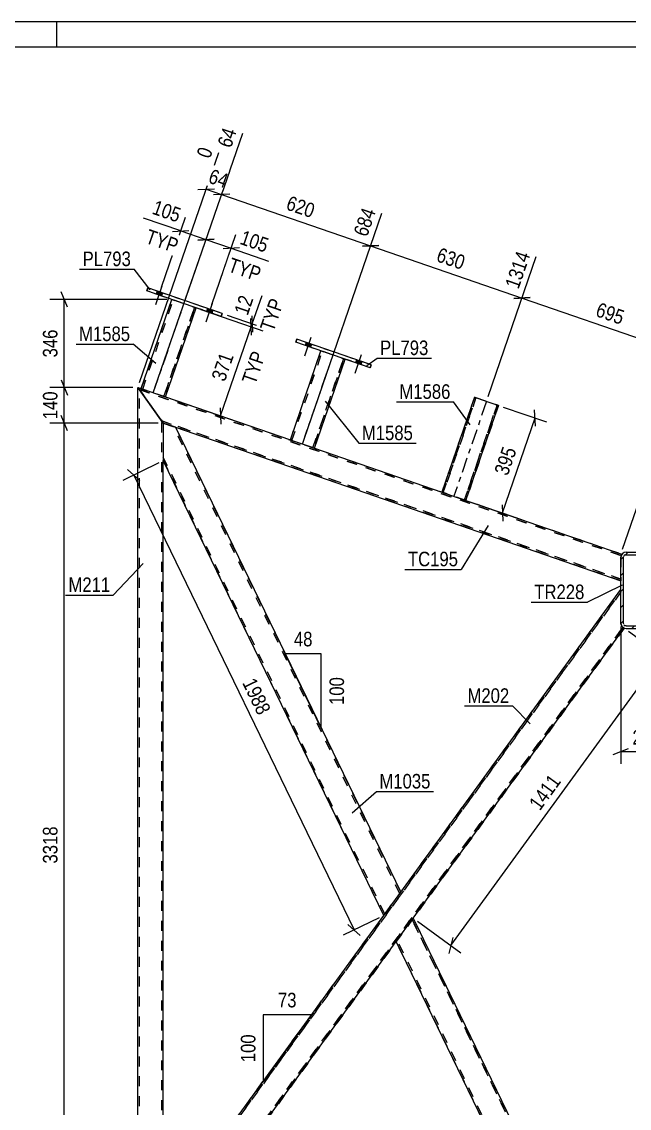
# Model space of a CAD drawing. Header units: millimetres. Extents: x -97 to 744, y -335 to 259.
# Drawn here: x 526.7 to 646.2, y 45.4 to 259.1 of the extents above; entities that cross this region are included whole.
import ezdxf

# ---------------------------------------------------------------- set-up
doc = ezdxf.new("R2010")
doc.units = ezdxf.units.MM
doc.linetypes.add('DXK_LINE_DOT2', pattern=[3.9198, 1.9599, -1.9599])
doc.linetypes.add('DXK_LINE_DOT3', pattern=[5.9187, 2.979, -0.9799, 0.9799, -0.9799])
doc.styles.add('Arial Narrow', font='ARIALN.TTF', dxfattribs={"height": 0.2})

# ---------------------------------------------------------------- blocks, each defined once
blk = doc.blocks.new('Unknown-761646924-1133')
at = {"color": 5, "linetype": 'Continuous'}
for p, q in [((743.61, 259.06), (-97.39, 259.06)), ((533.61, 254.06), (533.61, 259.06)), ((738.61, 254.06), (-92.39, 254.06))]:
    blk.add_line(p, q, dxfattribs=at)
blk = doc.blocks.new('Part-761646924-4896 - 4880')
at = {"color": 2, "linetype": 'Continuous'}
for p, q in [((554.57, 180.14), (554.57, 172.76)), ((554.57, 180.14), (556.95, 179.32)), ((556.95, 179.32), (556.95, 179.32)), ((556.95, 179.32), (601.26, 87.9)), ((597.92, 83.31), (554.57, 172.76)), ((597.92, 83.31), (601.26, 87.9)), ((601.26, 87.9), (601.26, 87.9)), ((597.92, 83.31), (597.92, 83.31))]:
    blk.add_line(p, q, dxfattribs=at)
at = {"color": 7, "linetype": 'DXK_LINE_DOT2'}
for p, q in [((556.95, 179.32), (554.57, 180.14)), ((556.55, 179.46), (556.55, 179.46)), ((601.06, 87.62), (556.55, 179.46)), ((601.06, 87.62), (556.55, 179.46)), ((601.26, 87.9), (556.95, 179.32)), ((598.12, 83.59), (554.57, 173.44)), ((598.12, 83.59), (554.57, 173.44)), ((554.57, 172.76), (597.92, 83.31)), ((597.92, 83.31), (601.26, 87.9)), ((601.06, 87.62), (601.06, 87.62)), ((598.12, 83.59), (598.12, 83.59))]:
    blk.add_line(p, q, dxfattribs=at)
blk = doc.blocks.new('Part-761646924-4925 - 4880')
at = {"color": 7, "linetype": 'DXK_LINE_DOT2'}
for p, q in [((554.57, 23.73), (644.57, 147.45)), ((644.57, 140.77), (644.57, 147.45)), ((644.57, 146.94), (554.57, 23.22)), ((554.57, 23.22), (644.57, 146.94)), ((644.97, 139.99), (555.79, 17.4)), ((555.79, 17.4), (644.97, 139.99)), ((645.22, 139.84), (556.08, 17.3)), ((644.65, 140.38), (644.57, 140.77)), ((644.57, 140.77), (644.65, 140.38)), ((644.65, 140.38), (644.57, 140.77)), ((644.57, 140.77), (644.65, 140.38)), ((644.76, 140.22), (644.65, 140.38)), ((644.65, 140.38), (644.76, 140.22)), ((644.76, 140.22), (644.65, 140.38)), ((644.65, 140.38), (644.76, 140.22)), ((644.76, 140.22), (644.87, 140.06)), ((644.87, 140.06), (644.76, 140.22)), ((644.87, 140.06), (644.89, 140.04)), ((644.87, 140.06), (644.97, 139.99)), ((644.95, 140.01), (644.87, 140.06)), ((644.91, 140.03), (645.19, 139.84)), ((645.18, 139.85), (644.91, 140.03)), ((644.97, 139.99), (644.95, 140.01)), ((644.97, 139.99), (644.97, 139.99)), ((645.19, 139.84), (645.18, 139.85)), ((645.19, 139.84), (645.22, 139.84)), ((645.22, 139.84), (645.19, 139.84)), ((645.22, 139.84), (645.22, 139.84)), ((597.92, 83.31), (601.26, 87.9)), ((600.39, 78.21), (603.73, 82.8)), ((554.57, 23.22), (554.57, 23.22)), ((554.57, 17.82), (554.57, 17.82)), ((554.57, 17.82), (556.08, 17.3)), ((555.7, 17.43), (555.79, 17.4)), ((555.79, 17.4), (555.79, 17.4))]:
    blk.add_line(p, q, dxfattribs=at)
at = {"color": 2, "linetype": 'Continuous'}
for p, q in [((601.26, 87.9), (644.57, 147.45)), ((603.73, 82.8), (645.22, 139.84)), ((554.57, 23.73), (597.92, 83.31)), ((556.08, 17.3), (600.39, 78.21)), ((554.57, 17.82), (554.57, 23.73)), ((554.57, 17.82), (555.72, 17.43)), ((556.04, 17.32), (555.72, 17.43)), ((556.08, 17.3), (556.04, 17.32)), ((556.08, 17.3), (556.08, 17.3))]:
    blk.add_line(p, q, dxfattribs=at)
blk = doc.blocks.new('Bolt-761646924-5093 - 4880')
at = {"linetype": 'Continuous'}
for points in [[(583.7, 195.64), (582.66, 196), (582.46, 195.43), (583.5, 195.07)], [(593.63, 192.22), (592.59, 192.58), (592.39, 192.01), (593.43, 191.66)]]:
    blk.add_hatch(color=1, dxfattribs=at).paths.add_polyline_path(points)
at = {"color": 1, "linetype": 'Continuous'}
for p, q in [((583.58, 197), (582.32, 193.31)), ((582.66, 196), (582.46, 195.43)), ((583.7, 195.64), (583.5, 195.07)), ((593.51, 193.58), (592.24, 189.9)), ((592.59, 192.58), (592.39, 192.01)), ((593.63, 192.22), (593.43, 191.66))]:
    blk.add_line(p, q, dxfattribs=at)
blk = doc.blocks.new('Part-761646924-4905 - 4880')
at = {"color": 2, "linetype": 'Continuous'}
for p, q in [((549.57, 187.15), (550.24, 186.92)), ((549.57, 187.15), (549.57, 187.15)), ((553.97, 180.98), (549.57, 187.15)), ((554.97, 185.29), (579.55, 176.83)), ((553.97, 180.98), (554.57, 180.14)), ((556.95, 179.32), (644.57, 149.15)), ((584.28, 175.2), (609.35, 166.57)), ((614.07, 164.94), (644.57, 154.44)), ((644.57, 154.44), (644.57, 154.44)), ((644.57, 154.44), (644.57, 154.39)), ((644.57, 154.39), (644.57, 153.8)), ((644.57, 153.8), (644.57, 153.77))]:
    blk.add_line(p, q, dxfattribs=at)
at = {"color": 7, "linetype": 'DXK_LINE_DOT2'}
for p, q in [((554.57, 180.14), (549.57, 187.15)), ((549.57, 187.15), (644.57, 154.44)), ((549.87, 186.73), (644.57, 154.12)), ((644.57, 154.12), (549.87, 186.73)), ((549.87, 186.73), (549.87, 186.73)), ((549.87, 186.73), (549.9, 186.7)), ((549.9, 186.7), (549.94, 186.63)), ((550.06, 186.47), (550.17, 186.31)), ((550.24, 186.92), (554.97, 185.29)), ((554.27, 180.56), (644.57, 149.46)), ((644.57, 149.46), (554.27, 180.56)), ((554.27, 180.56), (554.27, 180.56)), ((554.57, 180.14), (556.95, 179.32)), ((644.57, 149.15), (554.57, 180.14)), ((554.57, 180.14), (554.57, 180.14)), ((579.55, 176.83), (584.28, 175.2)), ((609.35, 166.57), (614.07, 164.94)), ((644.57, 154.44), (644.57, 154.25)), ((644.57, 154.12), (644.57, 154.12)), ((644.57, 153.8), (644.57, 149.15)), ((644.57, 149.46), (644.57, 149.46)), ((644.57, 149.15), (644.57, 149.15))]:
    blk.add_line(p, q, dxfattribs=at)
blk = doc.blocks.new('Bolt-761646924-5097 - 4880')
at = {"linetype": 'Continuous'}
for points in [[(554.39, 205.73), (553.35, 206.09), (553.15, 205.52), (554.19, 205.16)], [(564.31, 202.31), (563.27, 202.67), (563.08, 202.1), (564.12, 201.74)]]:
    blk.add_hatch(color=1, dxfattribs=at).paths.add_polyline_path(points)
at = {"color": 1, "linetype": 'Continuous'}
for p, q in [((554.27, 207.09), (553, 203.4)), ((553.35, 206.09), (553.15, 205.52)), ((554.39, 205.73), (554.19, 205.16)), ((564.2, 203.67), (562.93, 199.98)), ((563.27, 202.67), (563.08, 202.1)), ((564.31, 202.31), (564.12, 201.74))]:
    blk.add_line(p, q, dxfattribs=at)
blk = doc.blocks.new('Part-761646924-5038 - 4880')
at = {"color": 2, "linetype": 'Continuous'}
for p, q in [((579.55, 176.83), (585.58, 194.36)), ((584.28, 175.2), (590.31, 192.73)), ((584.11, 175.26), (579.55, 176.82)), ((584.24, 175.21), (584.11, 175.26)), ((584.28, 175.2), (584.24, 175.21)), ((584.28, 175.2), (584.28, 175.2))]:
    blk.add_line(p, q, dxfattribs=at)
at = {"color": 7, "linetype": 'DXK_LINE_DOT2'}
for p, q in [((579.55, 176.82), (585.58, 194.36)), ((579.84, 176.73), (585.87, 194.26)), ((579.84, 176.73), (585.87, 194.26)), ((590.03, 192.83), (584, 175.3)), ((584, 175.3), (590.03, 192.83)), ((584.28, 175.2), (590.31, 192.73)), ((585.58, 194.36), (585.58, 194.36)), ((585.58, 194.36), (586.15, 194.16)), ((585.58, 194.36), (585.63, 194.34)), ((585.63, 194.34), (586.15, 194.16)), ((585.87, 194.26), (590.31, 192.73)), ((585.87, 194.26), (590.03, 192.83)), ((585.87, 194.26), (585.87, 194.26)), ((590.27, 192.74), (589.74, 192.92)), ((590.03, 192.83), (590.03, 192.83)), ((590.31, 192.73), (590.27, 192.74)), ((590.31, 192.73), (590.31, 192.73)), ((579.55, 176.82), (579.55, 176.83)), ((579.55, 176.82), (579.55, 176.82)), ((579.55, 176.82), (579.55, 176.82)), ((579.55, 176.82), (579.59, 176.81)), ((579.59, 176.81), (580.12, 176.63)), ((584.28, 175.2), (579.84, 176.73)), ((579.84, 176.73), (579.84, 176.73)), ((579.84, 176.73), (579.86, 176.72)), ((579.86, 176.72), (580.01, 176.67)), ((580.01, 176.67), (580.12, 176.63)), ((583.91, 175.32), (583.93, 175.32)), ((583.93, 175.32), (583.97, 175.3)), ((583.97, 175.3), (584, 175.3)), ((584, 175.3), (584, 175.3))]:
    blk.add_line(p, q, dxfattribs=at)
at = {"color": 7, "linetype": 'DXK_LINE_DOT3'}
blk.add_line((581.92, 176.01), (587.95, 193.54), dxfattribs=at)
blk = doc.blocks.new('Part-761646924-4910 - 4880')
at = {"color": 2, "linetype": 'Continuous'}
for p, q in [((549.57, 14.26), (549.57, 187.15)), ((549.57, 187.15), (554.57, 180.14)), ((554.57, 23.73), (554.57, 172.76)), ((549.57, 14.26), (554.57, 17.82)), ((549.57, 14.26), (549.57, 14.26))]:
    blk.add_line(p, q, dxfattribs=at)
at = {"color": 7, "linetype": 'DXK_LINE_DOT2'}
for p, q in [((549.57, 187.15), (554.57, 180.14)), ((549.87, 186.73), (549.94, 186.63)), ((549.87, 14.47), (549.87, 186.73)), ((554.27, 180.56), (554.25, 180.59)), ((554.27, 17.61), (554.27, 180.56)), ((554.57, 180.14), (554.57, 172.76)), ((554.57, 17.82), (554.57, 23.73)), ((549.87, 14.47), (554.57, 17.82)), ((554.27, 17.61), (554.27, 17.61)), ((554.57, 17.82), (554.57, 17.82)), ((549.57, 14.26), (549.62, 14.29)), ((549.57, 14.26), (549.57, 14.26)), ((549.62, 14.29), (550.17, 14.68)), ((549.87, 14.47), (549.87, 14.47))]:
    blk.add_line(p, q, dxfattribs=at)
blk = doc.blocks.new('Part-761646924-5059 - 4880')
at = {"color": 2, "linetype": 'Continuous'}
for p, q in [((615.77, 185.24), (609.35, 166.57)), ((615.77, 185.24), (615.77, 185.24)), ((615.77, 185.24), (615.81, 185.23)), ((615.81, 185.23), (615.94, 185.19)), ((615.94, 185.19), (620.5, 183.62)), ((614.07, 164.94), (620.5, 183.62)), ((620.5, 183.62), (620.5, 183.62)), ((609.35, 166.57), (609.35, 166.57)), ((609.35, 166.57), (614.07, 164.94)), ((614.07, 164.94), (614.07, 164.94))]:
    blk.add_line(p, q, dxfattribs=at)
at = {"color": 7, "linetype": 'DXK_LINE_DOT2'}
for p, q in [((615.77, 185.24), (609.35, 166.57)), ((609.63, 166.47), (616.06, 185.15)), ((616.06, 185.15), (609.63, 166.47)), ((615.77, 185.24), (616.34, 185.05)), ((616.06, 185.15), (620.22, 183.72)), ((616.06, 185.15), (616.06, 185.15)), ((616.08, 185.14), (616.06, 185.15)), ((616.12, 185.12), (616.08, 185.14)), ((616.12, 185.12), (616.34, 185.05)), ((620.19, 183.72), (619.93, 183.81)), ((620.46, 183.63), (619.93, 183.81)), ((613.79, 165.04), (620.22, 183.72)), ((620.22, 183.72), (613.79, 165.04)), ((620.5, 183.62), (614.07, 164.94)), ((620.22, 183.72), (620.19, 183.72)), ((620.22, 183.72), (620.22, 183.72)), ((620.5, 183.62), (620.46, 183.63)), ((609.35, 166.57), (609.39, 166.55)), ((609.39, 166.55), (609.91, 166.37)), ((614.07, 164.94), (609.63, 166.47)), ((609.63, 166.47), (609.63, 166.47)), ((609.63, 166.47), (609.65, 166.46)), ((609.65, 166.46), (609.7, 166.45)), ((609.7, 166.45), (609.71, 166.44)), ((609.71, 166.44), (609.8, 166.41)), ((609.8, 166.41), (609.91, 166.37)), ((613.79, 165.04), (613.79, 165.04))]:
    blk.add_line(p, q, dxfattribs=at)
at = {"color": 7, "linetype": 'DXK_LINE_DOT3'}
blk.add_line((618.14, 184.43), (611.71, 165.75), dxfattribs=at)
blk = doc.blocks.new('Part-761646924-5066 - 4880')
at = {"color": 2, "linetype": 'Continuous'}
for p, q in [((550.24, 186.92), (556.27, 204.44)), ((554.97, 185.29), (561, 202.82)), ((554.8, 185.34), (550.25, 186.91)), ((554.92, 185.3), (554.8, 185.34)), ((554.92, 185.3), (554.96, 185.29))]:
    blk.add_line(p, q, dxfattribs=at)
at = {"color": 7, "linetype": 'DXK_LINE_DOT2'}
for p, q in [((550.24, 186.91), (556.27, 204.44)), ((550.52, 186.82), (556.55, 204.35)), ((550.52, 186.82), (556.55, 204.35)), ((556.27, 204.44), (556.27, 204.44)), ((556.27, 204.44), (556.84, 204.25)), ((556.27, 204.44), (556.31, 204.43)), ((556.31, 204.43), (556.84, 204.25)), ((556.55, 204.35), (561, 202.82)), ((556.55, 204.35), (560.72, 202.92)), ((556.55, 204.35), (556.55, 204.35)), ((560.96, 202.83), (560.43, 203.01)), ((560.72, 202.92), (554.68, 185.38)), ((554.68, 185.38), (560.72, 202.92)), ((554.97, 185.29), (561, 202.82)), ((560.72, 202.92), (560.72, 202.92)), ((561, 202.82), (560.96, 202.83)), ((561, 202.82), (561, 202.82)), ((550.24, 186.91), (550.24, 186.92)), ((550.24, 186.91), (550.24, 186.91)), ((550.24, 186.91), (550.25, 186.91)), ((550.24, 186.91), (550.28, 186.9)), ((550.28, 186.9), (550.81, 186.72)), ((554.97, 185.29), (550.52, 186.82)), ((550.52, 186.82), (550.52, 186.82)), ((550.52, 186.82), (550.54, 186.81)), ((550.54, 186.81), (550.7, 186.76)), ((550.7, 186.76), (550.81, 186.72)), ((554.6, 185.41), (554.68, 185.38)), ((554.68, 185.38), (554.68, 185.38)), ((554.96, 185.29), (554.97, 185.29)), ((554.97, 185.29), (554.97, 185.29)), ((554.97, 185.29), (554.97, 185.29))]:
    blk.add_line(p, q, dxfattribs=at)
at = {"color": 7, "linetype": 'DXK_LINE_DOT3'}
blk.add_line((552.6, 186.1), (558.63, 203.63), dxfattribs=at)
blk = doc.blocks.new('Part-761646924-4981 - 4880')
at = {"linetype": 'Continuous'}
h = blk.add_hatch(dxfattribs=at)
h.set_pattern_fill('', scale=0.7, style=0, pattern_type=0)
h.set_pattern_definition([(45, (644.5744, 140.7675), (-1.57154, 1.57154), [])])
h.paths.add_polyline_path([(644.57, 153.77), (644.57, 140.77), (644.65, 140.38), (644.87, 140.06), (645.19, 139.84), (645.57, 139.77), (653.57, 139.77), (653.96, 139.84), (654.28, 140.06), (654.5, 140.38), (654.57, 140.77), (654.57, 153.77), (654.5, 154.15), (654.28, 154.47), (653.96, 154.69), (653.57, 154.77), (645.57, 154.77), (645.19, 154.69), (644.87, 154.47), (644.65, 154.15)])
h.paths.add_polyline_path([(645.22, 154.12), (645.38, 154.23), (645.57, 154.27), (653.57, 154.27), (653.77, 154.23), (653.93, 154.12), (654.04, 153.96), (654.07, 153.77), (654.07, 140.77), (654.04, 140.58), (653.93, 140.41), (653.77, 140.31), (653.57, 140.27), (645.57, 140.27), (645.38, 140.31), (645.22, 140.41), (645.11, 140.58), (645.07, 140.77), (645.07, 153.77), (645.11, 153.96)])
blk.add_hatch(color=30, dxfattribs=at).paths.add_polyline_path([(649.57, 147.17, -1), (649.57, 147.37, -1)])
at = {"color": 2, "linetype": 'Continuous'}
for p, q in [((644.65, 154.15), (644.57, 153.77)), ((645.07, 153.77), (645.11, 153.96)), ((645.57, 154.77), (645.19, 154.69)), ((645.38, 154.23), (645.57, 154.27)), ((645.57, 154.77), (653.57, 154.77)), ((645.57, 154.27), (653.57, 154.27)), ((653.96, 154.69), (653.57, 154.77)), ((653.57, 154.27), (653.77, 154.23)), ((654.04, 153.96), (654.07, 153.77)), ((654.57, 153.77), (654.5, 154.15)), ((644.57, 140.77), (644.57, 153.77)), ((645.07, 140.77), (645.07, 153.77)), ((654.07, 140.77), (654.07, 153.77)), ((654.57, 140.77), (654.57, 153.77)), ((644.57, 140.77), (644.65, 140.38)), ((645.11, 140.58), (645.07, 140.77)), ((645.19, 139.84), (645.57, 139.77)), ((645.57, 140.27), (645.38, 140.31)), ((645.57, 140.27), (653.57, 140.27)), ((645.57, 139.77), (653.57, 139.77)), ((653.77, 140.31), (653.57, 140.27)), ((653.57, 139.77), (653.96, 139.84)), ((654.07, 140.77), (654.04, 140.58)), ((654.5, 140.38), (654.57, 140.77))]:
    blk.add_line(p, q, dxfattribs=at)
at = {"color": 7, "linetype": 'DXK_LINE_DOT2'}
for p, q in [((645.57, 154.77), (645.57, 154.77)), ((645.57, 154.27), (645.57, 154.27)), ((653.57, 154.77), (653.57, 154.77)), ((653.57, 154.27), (653.57, 154.27)), ((644.57, 153.77), (644.57, 153.77)), ((645.07, 153.77), (645.07, 153.77)), ((654.07, 153.77), (654.07, 153.77)), ((654.57, 153.77), (654.57, 153.77)), ((644.57, 140.77), (644.57, 140.77)), ((645.07, 140.77), (645.07, 140.77)), ((645.57, 140.27), (645.57, 140.27)), ((645.57, 139.77), (645.57, 139.77)), ((653.57, 140.27), (653.57, 140.27)), ((653.57, 139.77), (653.57, 139.77)), ((654.07, 140.77), (654.07, 140.77)), ((654.57, 140.77), (654.57, 140.77))]:
    blk.add_line(p, q, dxfattribs=at)
at = {"color": 7, "linetype": 'DXK_LINE_DOT3'}
blk.add_line((649.57, 147.27), (649.57, 147.27), dxfattribs=at)
blk.add_line((649.57, 147.27), (649.57, 147.27), dxfattribs=at)
at = {"color": 30, "linetype": 'DXK_LINE_DOT3'}
blk.add_line((649.57, 147.27), (649.57, 147.27), dxfattribs=at)
at = {"color": 30, "linetype": 'Continuous'}
blk.add_circle((649.57, 147.27), 0.1, dxfattribs=at)
at = {"color": 2, "linetype": 'Continuous'}
for centre, radius, start, end in [((645.57, 153.77), 1, 112.5, 157.5), ((645.57, 153.77), 0.5, 112.5, 157.5), ((653.57, 153.77), 0.5, 22.5, 67.5), ((653.57, 153.77), 1, 22.5, 67.5), ((645.57, 140.77), 1, 202.5, 247.5), ((645.57, 140.77), 0.5, 202.5, 247.5), ((653.57, 140.77), 0.5, 292.5, 337.5), ((653.57, 140.77), 1, 292.5, 337.5)]:
    blk.add_arc(centre, radius, start, end, dxfattribs=at)
blk = doc.blocks.new('Part-761646924-5043 - 4880')
at = {"color": 2, "linetype": 'Continuous'}
for p, q in [((580.62, 196.06), (580.81, 196.63)), ((595.47, 191.59), (580.81, 196.63)), ((580.81, 196.63), (580.81, 196.63)), ((595.28, 191.02), (580.62, 196.06)), ((580.62, 196.06), (580.62, 196.06)), ((595.47, 191.59), (595.28, 191.02)), ((595.28, 191.02), (595.28, 191.02)), ((595.47, 191.59), (595.47, 191.59))]:
    blk.add_line(p, q, dxfattribs=at)
at = {"color": 7, "linetype": 'DXK_LINE_DOT2'}
for p, q in [((580.81, 196.63), (580.62, 196.06)), ((595.47, 191.59), (580.81, 196.63)), ((595.28, 191.02), (580.62, 196.06)), ((595.28, 191.02), (595.47, 191.59))]:
    blk.add_line(p, q, dxfattribs=at)
blk = doc.blocks.new('Part-761646924-5071 - 4880')
at = {"color": 2, "linetype": 'Continuous'}
for p, q in [((551.31, 206.15), (551.5, 206.72)), ((565.96, 201.11), (551.31, 206.15)), ((551.31, 206.15), (551.31, 206.15)), ((566.16, 201.68), (551.5, 206.72)), ((551.5, 206.72), (551.5, 206.72)), ((566.16, 201.68), (565.96, 201.11)), ((565.96, 201.11), (565.96, 201.11)), ((566.16, 201.68), (566.16, 201.68))]:
    blk.add_line(p, q, dxfattribs=at)
at = {"color": 7, "linetype": 'DXK_LINE_DOT2'}
for p, q in [((551.5, 206.72), (551.31, 206.15)), ((565.96, 201.11), (551.31, 206.15)), ((566.16, 201.68), (551.5, 206.72)), ((565.96, 201.11), (566.16, 201.68))]:
    blk.add_line(p, q, dxfattribs=at)
blk = doc.blocks.new('Bolt-761646924-5092 - 4880')
at = {"linetype": 'Continuous'}
for points in [[(583.7, 195.64), (582.66, 196), (582.46, 195.43), (583.5, 195.07)], [(593.63, 192.22), (592.59, 192.58), (592.39, 192.01), (593.43, 191.66)]]:
    blk.add_hatch(color=1, dxfattribs=at).paths.add_polyline_path(points)
at = {"color": 1, "linetype": 'Continuous'}
for p, q in [((583.58, 197), (582.32, 193.31)), ((582.66, 196), (582.46, 195.43)), ((583.7, 195.64), (583.5, 195.07)), ((593.51, 193.58), (592.24, 189.9)), ((592.59, 192.58), (592.39, 192.01)), ((593.63, 192.22), (593.43, 191.66))]:
    blk.add_line(p, q, dxfattribs=at)
blk = doc.blocks.new('Bolt-761646924-5096 - 4880')
at = {"linetype": 'Continuous'}
for points in [[(554.39, 205.73), (553.35, 206.09), (553.15, 205.52), (554.19, 205.16)], [(564.31, 202.31), (563.27, 202.67), (563.08, 202.1), (564.12, 201.74)]]:
    blk.add_hatch(color=1, dxfattribs=at).paths.add_polyline_path(points)
at = {"color": 1, "linetype": 'Continuous'}
for p, q in [((554.27, 207.09), (553, 203.4)), ((553.35, 206.09), (553.15, 205.52)), ((554.39, 205.73), (554.19, 205.16)), ((564.2, 203.67), (562.93, 199.98)), ((563.27, 202.67), (563.08, 202.1)), ((564.31, 202.31), (564.12, 201.74))]:
    blk.add_line(p, q, dxfattribs=at)
blk = doc.blocks.new('Part-761646924-5106 - 4880')
at = {"color": 2, "linetype": 'Continuous'}
for p, q in [((600.39, 78.21), (603.73, 82.8)), ((603.73, 82.8), (603.73, 82.8)), ((603.73, 82.8), (646.15, -4.73)), ((600.39, 78.21), (600.39, 78.21)), ((644.57, -12.95), (600.39, 78.21))]:
    blk.add_line(p, q, dxfattribs=at)
at = {"color": 7, "linetype": 'DXK_LINE_DOT2'}
for p, q in [((603.73, 82.8), (600.39, 78.21)), ((645.81, -4.73), (603.53, 82.52)), ((603.53, 82.52), (645.81, -4.73)), ((603.53, 82.52), (603.53, 82.52)), ((646.15, -4.73), (603.73, 82.8)), ((644.57, -12.95), (600.39, 78.21)), ((600.59, 78.49), (600.64, 78.55)), ((600.59, 78.49), (600.61, 78.51)), ((644.57, -12.27), (600.59, 78.49)), ((644.57, -12.27), (600.59, 78.49)), ((600.59, 78.49), (600.59, 78.49)), ((644.57, -5.73), (644.65, -5.35)), ((644.65, -5.35), (644.57, -5.73)), ((644.65, -5.35), (644.57, -5.73)), ((644.57, -5.73), (644.65, -5.35)), ((644.57, -12.95), (644.57, -5.73)), ((645.19, -4.81), (645.49, -4.75)), ((645.49, -4.75), (645.19, -4.81)), ((645.49, -4.75), (645.19, -4.81)), ((645.19, -4.81), (645.49, -4.75)), ((645.49, -4.75), (645.57, -4.73)), ((645.49, -4.75), (645.57, -4.73)), ((645.57, -4.73), (646.15, -4.73)), ((646.1, -4.73), (645.57, -4.73)), ((645.81, -4.73), (645.79, -4.73)), ((645.81, -4.73), (645.81, -4.73)), ((646.15, -4.73), (646.1, -4.73)), ((646.15, -4.73), (646.15, -4.73))]:
    blk.add_line(p, q, dxfattribs=at)
blk.add_arc((645.57, -5.73), 1, 112.5, 157.5, dxfattribs=at)
blk.add_arc((645.57, -5.73), 1, 112.5, 157.5, dxfattribs=at)
blk.add_arc((645.57, -5.73), 1, 112.5, 157.5, dxfattribs=at)
blk.add_arc((645.57, -5.73), 1, 112.5, 157.5, dxfattribs=at)
blk = doc.blocks.new('AngleDimension-761646924-5234 - 4880')
at = {"color": 7, "linetype": 'Continuous'}
for p, q in [((584.16, 123.16), (578.55, 134.75)), ((585.61, 134.75), (578.55, 134.75)), ((585.61, 120.17), (578.55, 134.75)), ((585.61, 120.17), (585.61, 134.75))]:
    blk.add_line(p, q, dxfattribs=at)
at = {"color": 0}
for points in [[(584.51, 135.65), (584.51, 139.85), (579.65, 139.85), (579.65, 135.65)], [(590.71, 130.8), (586.51, 130.8), (586.51, 124.12), (590.71, 124.12)]]:
    blk.add_wipeout(points, dxfattribs=at)
at = {"color": 3, "style": 'Arial Narrow'}
blk.add_text('48', height=2.863, dxfattribs=at).set_placement((580.25, 136.25))
blk.add_text('100', height=2.863, rotation=90.0002, dxfattribs=at).set_placement((590.11, 124.72))
blk = doc.blocks.new('StraightDimension-761646924-5199 - 4880')
at = {"color": 7, "linetype": 'Continuous'}
for p, q in [((554.19, 206.85), (558.93, 220.62)), ((556.39, 217.84), (559.61, 218)), ((558, 217.92), (562.96, 216.22)), ((558.96, 204.58), (563.89, 218.91)), ((564.58, 216.29), (561.35, 216.14))]:
    blk.add_line(p, q, dxfattribs=at)
at = {"color": 0}
blk.add_wipeout([(557.75, 218.8), (559.11, 222.77), (552.79, 224.95), (551.43, 220.98)], dxfattribs=at)
at = {"color": 7, "linetype": 'Continuous'}
blk.add_line((558, 217.92), (550.69, 220.44), dxfattribs=at)
at = {"color": 0, "linetype": 'Continuous'}
blk.add_wipeout([(557.27, 212.78), (558.63, 216.75), (551.46, 219.22), (550.09, 215.25)], dxfattribs=at)
at = {"color": 7, "linetype": 'Continuous'}
blk.add_line((558, 217.92), (550.69, 220.44), dxfattribs=at)
at = {"color": 3, "style": 'Arial Narrow'}
blk.add_text('105', height=2.863, rotation=-18.9878, dxfattribs=at).set_placement((552.19, 221.35))
at = {"color": 3, "linetype": 'Continuous', "style": 'Arial Narrow'}
blk.add_text('TYP', height=2.863, rotation=-18.9878, dxfattribs=at).set_placement((550.85, 215.62))
blk = doc.blocks.new('StraightDimension-761646924-5162 - 4880')
at = {"color": 7, "linetype": 'Continuous'}
for p, q in [((553.67, 172.32), (546.58, 168.88)), ((549.94, 168.84), (547.55, 171.02)), ((548.74, 169.93), (592.09, 80.49)), ((597.02, 82.88), (589.93, 79.44)), ((590.89, 81.57), (593.28, 79.4))]:
    blk.add_line(p, q, dxfattribs=at)
at = {"color": 0}
blk.add_wipeout([(572.95, 121.7), (576.73, 123.54), (573.01, 131.2), (569.23, 129.36)], dxfattribs=at)
at = {"color": 3, "style": 'Arial Narrow'}
blk.add_text('1988', height=2.863, rotation=-64.1426, dxfattribs=at).set_placement((570.04, 129.09))
blk = doc.blocks.new('StraightDimension-761646924-5185 - 4880')
at = {"color": 7, "linetype": 'Continuous'}
for p, q in [((558.96, 204.58), (563.89, 218.91)), ((561.35, 216.14), (564.58, 216.29)), ((562.96, 216.22), (567.93, 214.51)), ((564.12, 203.44), (568.86, 217.2)), ((569.54, 214.59), (566.32, 214.43))]:
    blk.add_line(p, q, dxfattribs=at)
at = {"color": 0}
blk.add_wipeout([(574.99, 212.87), (576.36, 216.84), (570.04, 219.02), (568.67, 215.05)], dxfattribs=at)
at = {"color": 7, "linetype": 'Continuous'}
blk.add_line((567.93, 214.51), (575.24, 211.99), dxfattribs=at)
at = {"color": 0, "linetype": 'Continuous'}
blk.add_wipeout([(573.51, 207.19), (574.88, 211.16), (567.7, 213.63), (566.34, 209.66)], dxfattribs=at)
at = {"color": 7, "linetype": 'Continuous'}
blk.add_line((567.93, 214.51), (575.24, 211.99), dxfattribs=at)
at = {"color": 3, "style": 'Arial Narrow'}
blk.add_text('105', height=2.863, rotation=-18.9878, dxfattribs=at).set_placement((569.43, 215.42))
at = {"color": 3, "linetype": 'Continuous', "style": 'Arial Narrow'}
blk.add_text('TYP', height=2.863, rotation=-18.9878, dxfattribs=at).set_placement((567.1, 210.03))
blk = doc.blocks.new('StraightDimension-761646924-5323 - 4880')
at = {"color": 7, "linetype": 'Continuous'}
for p, q in [((644.57, 140.13), (644.57, 113.17)), ((654.57, 140.23), (654.57, 113.17)), ((643.07, 114.97), (646.07, 116.17)), ((644.57, 115.57), (654.57, 115.57)), ((656.07, 116.17), (653.07, 114.97))]:
    blk.add_line(p, q, dxfattribs=at)
at = {"color": 0}
blk.add_wipeout([(652.92, 116.32), (652.92, 120.52), (646.23, 120.52), (646.23, 116.32)], dxfattribs=at)
at = {"color": 3, "style": 'Arial Narrow'}
blk.add_text('200', height=2.863, dxfattribs=at).set_placement((646.83, 116.92))
blk = doc.blocks.new('StraightDimension-761646924-5352 - 4880')
at = {"color": 7, "linetype": 'Continuous'}
for p, q in [((534.5, 188.65), (535.7, 185.65)), ((548.57, 187.15), (532.25, 187.15)), ((535.1, 180.14), (535.1, 187.15)), ((535.7, 178.64), (534.5, 181.64)), ((553.57, 180.14), (532.25, 180.14))]:
    blk.add_line(p, q, dxfattribs=at)
at = {"color": 0}
blk.add_wipeout([(534.35, 186.99), (530.15, 186.99), (530.15, 180.3), (534.35, 180.3)], dxfattribs=at)
at = {"color": 3, "style": 'Arial Narrow'}
blk.add_text('140', height=2.863, rotation=90.0002, dxfattribs=at).set_placement((533.75, 180.9))
blk = doc.blocks.new('StraightDimension-761646924-5370 - 4880')
at = {"color": 7, "linetype": 'Continuous'}
for p, q in [((535.7, 178.64), (534.5, 181.64)), ((553.57, 180.14), (532.25, 180.14)), ((535.1, 14.26), (535.1, 180.14)), ((534.5, 15.76), (535.7, 12.76)), ((548.57, 14.26), (532.25, 14.26))]:
    blk.add_line(p, q, dxfattribs=at)
at = {"color": 0}
blk.add_wipeout([(534.35, 101.45), (530.15, 101.45), (530.15, 92.94), (534.35, 92.94)], dxfattribs=at)
at = {"color": 3, "style": 'Arial Narrow'}
blk.add_text('3318', height=2.863, rotation=90.0002, dxfattribs=at).set_placement((533.75, 93.54))
blk = doc.blocks.new('StraightDimension-761646924-5388 - 4880')
at = {"color": 7, "linetype": 'Continuous'}
for p, q in [((535.7, 202.94), (534.5, 205.94)), ((555.27, 204.44), (532.25, 204.44)), ((535.1, 187.15), (535.1, 204.44)), ((534.5, 188.65), (535.7, 185.65)), ((548.57, 187.15), (532.25, 187.15))]:
    blk.add_line(p, q, dxfattribs=at)
at = {"color": 0}
blk.add_wipeout([(534.35, 199.14), (530.15, 199.14), (530.15, 192.46), (534.35, 192.46)], dxfattribs=at)
at = {"color": 3, "style": 'Arial Narrow'}
blk.add_text('346', height=2.863, rotation=90.0002, dxfattribs=at).set_placement((533.75, 193.06))
blk = doc.blocks.new('StraightDimension-761646924-11501 - 4880')
at = {"color": 7, "linetype": 'Continuous'}
for p, q in [((552.93, 187.05), (570.18, 237.15)), ((549.9, 188.1), (565.48, 233.34)), ((561.38, 226.05), (564.61, 226.21)), ((563, 226.13), (566.03, 225.09)), ((567.64, 225.17), (564.42, 225.01))]:
    blk.add_line(p, q, dxfattribs=at)
at = {"color": 0, "linetype": 'Continuous'}
blk.add_wipeout([(569.81, 237.91), (565.84, 239.28), (564.26, 234.69), (568.23, 233.32)], dxfattribs=at)
at = {"color": 0}
blk.add_wipeout([(567.05, 225.53), (568.42, 229.5), (563.83, 231.08), (562.46, 227.11)], dxfattribs=at)
at = {"color": 3, "style": 'Arial Narrow'}
blk.add_text('64', height=2.863, rotation=-19.005, dxfattribs=at).set_placement((563.23, 227.48))
at = {"color": 0, "linetype": 'Continuous'}
blk.add_wipeout([(565.11, 234.11), (561.14, 235.47), (560.15, 232.61), (564.12, 231.24)], dxfattribs=at)
at = {"color": 3, "linetype": 'Continuous', "style": 'Arial Narrow'}
for s, height, p in [('64', 2.863, (567.86, 234.08)), ('0', 2.86, (563.75, 232.01))]:
    blk.add_text(s, height=height, rotation=70.9952, dxfattribs=at).set_placement(p)
blk = doc.blocks.new('AngleDimension-761646924-5574 - 4880')
at = {"color": 7, "linetype": 'Continuous'}
for p, q in [((584.02, 64.2), (583.71, 63.77)), ((574.18, 63.77), (574.18, 50.67)), ((583.71, 63.77), (574.18, 50.67)), ((583.71, 63.77), (574.18, 63.77))]:
    blk.add_line(p, q, dxfattribs=at)
at = {"color": 0}
for points in [[(581.37, 64.67), (581.37, 68.87), (576.51, 68.87), (576.51, 64.67)], [(573.28, 60.56), (569.08, 60.56), (569.08, 53.88), (573.28, 53.88)]]:
    blk.add_wipeout(points, dxfattribs=at)
at = {"color": 3, "style": 'Arial Narrow'}
blk.add_text('73', height=2.863, dxfattribs=at).set_placement((577.11, 65.27))
blk.add_text('100', height=2.863, rotation=90.0002, dxfattribs=at).set_placement((572.68, 54.48))
blk = doc.blocks.new('StraightDimension-761646924-5586 - 4880')
at = {"color": 7, "linetype": 'Continuous'}
for p, q in [((646.03, 139.25), (654.55, 133.05)), ((652.22, 132.89), (653.01, 136.03)), ((611.12, 77.42), (652.61, 134.46)), ((604.54, 82.21), (613.06, 76.01)), ((611.52, 78.98), (610.72, 75.85))]:
    blk.add_line(p, q, dxfattribs=at)
at = {"color": 0}
blk.add_wipeout([(633.76, 109.82), (630.37, 112.29), (625.36, 105.41), (628.76, 102.94)], dxfattribs=at)
at = {"color": 3, "style": 'Arial Narrow'}
blk.add_text('1411', height=2.863, rotation=53.9669, dxfattribs=at).set_placement((628.62, 103.78))
blk = doc.blocks.new('StraightDimension-761646924-11371 - 4880')
at = {"color": 7, "linetype": 'Continuous'}
for p, q in [((561.94, 202.49), (574.13, 198.3)), ((567.1, 201.35), (574.32, 198.87)), ((571.97, 201.26), (572.13, 198.03)), ((571.94, 197.46), (571.78, 200.69)), ((571.86, 199.08), (572.05, 199.65))]:
    blk.add_line(p, q, dxfattribs=at)
at = {"color": 0}
blk.add_wipeout([(573.1, 204.98), (569.12, 206.35), (567.54, 201.76), (571.51, 200.39)], dxfattribs=at)
at = {"color": 7, "linetype": 'Continuous'}
blk.add_line((572.05, 199.65), (573.98, 205.23), dxfattribs=at)
at = {"color": 0, "linetype": 'Continuous'}
blk.add_wipeout([(579.07, 204.37), (575.1, 205.73), (572.63, 198.56), (576.6, 197.19)], dxfattribs=at)
at = {"color": 7, "linetype": 'Continuous'}
blk.add_line((572.05, 199.65), (573.98, 205.23), dxfattribs=at)
at = {"color": 3, "style": 'Arial Narrow'}
blk.add_text('12', height=2.863, rotation=70.9952, dxfattribs=at).set_placement((571.14, 201.15))
at = {"color": 3, "linetype": 'Continuous', "style": 'Arial Narrow'}
blk.add_text('TYP', height=2.863, rotation=70.9952, dxfattribs=at).set_placement((576.23, 197.95))
blk = doc.blocks.new('StraightDimension-761646924-11372 - 4880')
at = {"color": 7, "linetype": 'Continuous'}
for p, q in [((561.94, 202.49), (574.13, 198.3)), ((565.82, 181.56), (571.86, 199.08)), ((571.94, 197.46), (571.78, 200.69)), ((555.92, 184.97), (568.09, 180.77)), ((565.74, 183.17), (565.9, 179.94))]:
    blk.add_line(p, q, dxfattribs=at)
at = {"color": 0}
blk.add_wipeout([(569.22, 193.72), (565.25, 195.09), (563.07, 188.77), (567.04, 187.4)], dxfattribs=at)
at = {"color": 0, "linetype": 'Continuous'}
blk.add_wipeout([(575.5, 194), (571.53, 195.36), (569.06, 188.19), (573.03, 186.82)], dxfattribs=at)
at = {"color": 3, "style": 'Arial Narrow'}
blk.add_text('371', height=2.863, rotation=70.9952, dxfattribs=at).set_placement((566.67, 188.16))
at = {"color": 3, "linetype": 'Continuous', "style": 'Arial Narrow'}
blk.add_text('TYP', height=2.863, rotation=70.9952, dxfattribs=at).set_placement((572.66, 187.58))
blk = doc.blocks.new('StraightDimension-761646924-11485 - 4880')
at = {"color": 7, "linetype": 'Continuous'}
for p, q in [((621.44, 183.29), (629.95, 180.37)), ((627.76, 179.53), (627.6, 182.76)), ((621.26, 162.47), (627.68, 181.15)), ((615.02, 164.61), (623.53, 161.69)), ((621.18, 164.08), (621.34, 160.85))]:
    blk.add_line(p, q, dxfattribs=at)
at = {"color": 0}
blk.add_wipeout([(624.85, 175.21), (620.88, 176.58), (618.7, 170.26), (622.67, 168.89)], dxfattribs=at)
at = {"color": 3, "style": 'Arial Narrow'}
blk.add_text('395', height=2.863, rotation=71.0124, dxfattribs=at).set_placement((622.3, 169.65))
blk = doc.blocks.new('StraightDimension-761646924-11497 - 4880')
at = {"color": 7, "linetype": 'Continuous'}
for p, q in [((649.9, 148.21), (668.95, 203.51)), ((644.9, 155.38), (660.8, 201.56)), ((656.38, 193.34), (659.61, 193.49)), ((658, 193.42), (664.68, 191.12)), ((666.29, 191.19), (663.06, 191.04))]:
    blk.add_line(p, q, dxfattribs=at)
at = {"color": 0}
blk.add_wipeout([(664.74, 191.89), (666.11, 195.86), (659.79, 198.03), (658.42, 194.06)], dxfattribs=at)
at = {"color": 0, "linetype": 'Continuous'}
blk.add_wipeout([(668.57, 204.28), (664.6, 205.64), (661.83, 197.6), (665.8, 196.23)], dxfattribs=at)
at = {"color": 3, "linetype": 'Continuous', "style": 'Arial Narrow'}
blk.add_text('2151', height=2.863, rotation=70.9952, dxfattribs=at).set_placement((665.43, 196.99))
at = {"color": 3, "style": 'Arial Narrow'}
blk.add_text('141', height=2.863, rotation=-19.005, dxfattribs=at).set_placement((659.18, 194.44))
blk = doc.blocks.new('StraightDimension-761646924-11498 - 4880')
at = {"color": 7, "linetype": 'Continuous'}
for p, q in [((618.46, 185.38), (627.93, 212.88)), ((626.74, 204.81), (623.51, 204.66)), ((625.13, 204.74), (658, 193.42)), ((644.9, 155.38), (660.8, 201.56)), ((656.38, 193.34), (659.61, 193.49))]:
    blk.add_line(p, q, dxfattribs=at)
at = {"color": 0}
blk.add_wipeout([(644.97, 198.7), (646.33, 202.67), (640.01, 204.84), (638.65, 200.87)], dxfattribs=at)
at = {"color": 0, "linetype": 'Continuous'}
blk.add_wipeout([(660.43, 202.32), (656.46, 203.69), (653.69, 195.64), (657.66, 194.27)], dxfattribs=at)
at = {"color": 3, "style": 'Arial Narrow'}
blk.add_text('695', height=2.863, rotation=-19.005, dxfattribs=at).set_placement((639.41, 201.24))
at = {"color": 3, "linetype": 'Continuous', "style": 'Arial Narrow'}
blk.add_text('2010', height=2.863, rotation=70.9952, dxfattribs=at).set_placement((657.29, 195.04))
blk = doc.blocks.new('StraightDimension-761646924-11499 - 4880')
at = {"color": 7, "linetype": 'Continuous'}
for p, q in [((582.24, 176.96), (597.55, 221.41)), ((596.95, 215.07), (593.73, 214.91)), ((595.34, 214.99), (625.13, 204.74)), ((618.46, 185.38), (627.93, 212.88)), ((623.51, 204.66), (626.74, 204.81))]:
    blk.add_line(p, q, dxfattribs=at)
at = {"color": 0}
blk.add_wipeout([(613.64, 209.49), (615.01, 213.46), (608.69, 215.63), (607.32, 211.66)], dxfattribs=at)
at = {"color": 0, "linetype": 'Continuous'}
blk.add_wipeout([(627.56, 213.64), (623.59, 215.01), (620.82, 206.96), (624.79, 205.59)], dxfattribs=at)
at = {"color": 3, "style": 'Arial Narrow'}
blk.add_text('630', height=2.863, rotation=-19.005, dxfattribs=at).set_placement((608.08, 212.03))
at = {"color": 3, "linetype": 'Continuous', "style": 'Arial Narrow'}
blk.add_text('1314', height=2.863, rotation=70.9952, dxfattribs=at).set_placement((624.42, 206.36))
blk = doc.blocks.new('StraightDimension-761646924-11500 - 4880')
at = {"color": 7, "linetype": 'Continuous'}
for p, q in [((552.93, 187.05), (570.18, 237.15)), ((567.64, 225.17), (564.42, 225.01)), ((566.03, 225.09), (595.34, 214.99)), ((582.24, 176.96), (597.55, 221.41)), ((593.73, 214.91), (596.95, 215.07))]:
    blk.add_line(p, q, dxfattribs=at)
at = {"color": 0}
blk.add_wipeout([(584.09, 219.66), (585.46, 223.63), (579.14, 225.81), (577.77, 221.84)], dxfattribs=at)
at = {"color": 0, "linetype": 'Continuous'}
blk.add_wipeout([(597.18, 222.17), (593.21, 223.54), (591.03, 217.22), (595, 215.85)], dxfattribs=at)
at = {"color": 3, "style": 'Arial Narrow'}
blk.add_text('620', height=2.863, rotation=-19.005, dxfattribs=at).set_placement((578.53, 222.21))
at = {"color": 3, "linetype": 'Continuous', "style": 'Arial Narrow'}
blk.add_text('684', height=2.863, rotation=70.9952, dxfattribs=at).set_placement((594.63, 216.61))
blk = doc.blocks.new('Mark-761646924-5034 - 4880')
at = {"color": 0}
blk.add_wipeout([(603.67, 176.79), (603.67, 179.79), (593.62, 179.79), (593.62, 176.79)], dxfattribs=at)
blk.add_wipeout([(603.67, 176.79), (603.67, 179.79), (593.62, 179.79), (593.62, 176.79)], dxfattribs=at)
at = {"color": 30, "linetype": 'Continuous'}
for p, q in [((586.41, 184.47), (593.02, 176.19)), ((593.02, 176.19), (604.27, 176.19))]:
    blk.add_line(p, q, dxfattribs=at)
at = {"color": 3, "style": 'Arial Narrow'}
blk.add_text('M1585', height=2.863, dxfattribs=at).set_placement((593.62, 176.79))
blk = doc.blocks.new('Mark-761646924-4906 - 4880')
at = {"color": 0}
blk.add_wipeout([(544.13, 146.93), (544.13, 149.93), (535.91, 149.93), (535.91, 146.93)], dxfattribs=at)
blk.add_wipeout([(544.13, 146.93), (544.13, 149.93), (535.91, 149.93), (535.91, 146.93)], dxfattribs=at)
at = {"color": 30, "linetype": 'Continuous'}
for p in [(550.59, 152.55), (535.31, 146.33)]:
    blk.add_line(p, (544.73, 146.33), dxfattribs=at)
at = {"color": 3, "style": 'Arial Narrow'}
blk.add_text('M211', height=2.863, dxfattribs=at).set_placement((535.91, 146.93))
blk = doc.blocks.new('Mark-761646924-4892 - 4880')
at = {"color": 0}
blk.add_wipeout([(607.12, 108.3), (607.12, 111.3), (597.07, 111.3), (597.07, 108.3)], dxfattribs=at)
blk.add_wipeout([(607.12, 108.3), (607.12, 111.3), (597.07, 111.3), (597.07, 108.3)], dxfattribs=at)
at = {"color": 30, "linetype": 'Continuous'}
for p, q in [((591.73, 103.5), (596.47, 107.7)), ((596.47, 107.7), (607.72, 107.7))]:
    blk.add_line(p, q, dxfattribs=at)
at = {"color": 3, "style": 'Arial Narrow'}
blk.add_text('M1035', height=2.863, dxfattribs=at).set_placement((597.07, 108.3))
blk = doc.blocks.new('Mark-761646924-4901 - 4880')
at = {"color": 0}
blk.add_wipeout([(612.54, 151.99), (612.54, 154.99), (602.68, 154.99), (602.68, 151.99)], dxfattribs=at)
blk.add_wipeout([(612.54, 151.99), (612.54, 154.99), (602.68, 154.99), (602.68, 151.99)], dxfattribs=at)
at = {"color": 30, "linetype": 'Continuous'}
for p in [(618.49, 160), (602.08, 151.39)]:
    blk.add_line(p, (613.14, 151.39), dxfattribs=at)
at = {"color": 3, "style": 'Arial Narrow'}
blk.add_text('TC195', height=2.863, dxfattribs=at).set_placement((602.68, 151.99))
blk = doc.blocks.new('Mark-761646924-4921 - 4880')
at = {"color": 0}
blk.add_wipeout([(622.62, 125.13), (622.62, 128.13), (614.39, 128.13), (614.39, 125.13)], dxfattribs=at)
blk.add_wipeout([(622.62, 125.13), (622.62, 128.13), (614.39, 128.13), (614.39, 125.13)], dxfattribs=at)
at = {"color": 30, "linetype": 'Continuous'}
for p in [(613.79, 124.53), (626.75, 120.99)]:
    blk.add_line(p, (623.22, 124.53), dxfattribs=at)
at = {"color": 3, "style": 'Arial Narrow'}
blk.add_text('M202', height=2.863, dxfattribs=at).set_placement((614.39, 125.13))
blk = doc.blocks.new('Mark-761646924-4977 - 4880')
at = {"color": 0}
blk.add_wipeout([(637.4, 145.53), (637.4, 148.53), (627.53, 148.53), (627.53, 145.53)], dxfattribs=at)
blk.add_wipeout([(637.4, 145.53), (637.4, 148.53), (627.53, 148.53), (627.53, 145.53)], dxfattribs=at)
at = {"color": 30, "linetype": 'Continuous'}
for p in [(644.83, 148.26), (626.93, 144.93)]:
    blk.add_line(p, (638, 144.93), dxfattribs=at)
at = {"color": 3, "style": 'Arial Narrow'}
blk.add_text('TR228', height=2.863, dxfattribs=at).set_placement((627.53, 145.53))
blk = doc.blocks.new('Mark-761646924-5039 - 4880')
at = {"color": 0}
blk.add_wipeout([(606.7, 193.52), (606.7, 196.52), (597.2, 196.52), (597.2, 193.52)], dxfattribs=at)
blk.add_wipeout([(606.7, 193.52), (606.7, 196.52), (597.2, 196.52), (597.2, 193.52)], dxfattribs=at)
at = {"color": 30, "linetype": 'Continuous'}
for p, q in [((594.59, 191.5), (596.6, 192.92)), ((596.6, 192.92), (607.3, 192.92))]:
    blk.add_line(p, q, dxfattribs=at)
at = {"color": 3, "style": 'Arial Narrow'}
blk.add_text('PL793', height=2.863, dxfattribs=at).set_placement((597.2, 193.52))
blk = doc.blocks.new('Mark-761646924-5055 - 4880')
at = {"color": 0}
blk.add_wipeout([(611.05, 184.91), (611.05, 187.91), (601, 187.91), (601, 184.91)], dxfattribs=at)
blk.add_wipeout([(611.05, 184.91), (611.05, 187.91), (601, 187.91), (601, 184.91)], dxfattribs=at)
at = {"color": 30, "linetype": 'Continuous'}
for p in [(600.4, 184.31), (614.89, 179.79)]:
    blk.add_line(p, (611.65, 184.31), dxfattribs=at)
at = {"color": 3, "style": 'Arial Narrow'}
blk.add_text('M1586', height=2.863, dxfattribs=at).set_placement((601, 184.91))
blk = doc.blocks.new('Mark-761646924-5062 - 4880')
at = {"color": 0}
blk.add_wipeout([(548.05, 196.27), (548.05, 199.27), (538, 199.27), (538, 196.27)], dxfattribs=at)
blk.add_wipeout([(548.05, 196.27), (548.05, 199.27), (538, 199.27), (538, 196.27)], dxfattribs=at)
at = {"color": 30, "linetype": 'Continuous'}
for p in [(537.4, 195.67), (553.08, 191.85)]:
    blk.add_line(p, (548.65, 195.67), dxfattribs=at)
at = {"color": 3, "style": 'Arial Narrow'}
blk.add_text('M1585', height=2.863, dxfattribs=at).set_placement((538, 196.27))
blk = doc.blocks.new('Mark-761646924-5067 - 4880')
at = {"color": 0}
blk.add_wipeout([(548.21, 211.01), (548.21, 214.01), (538.7, 214.01), (538.7, 211.01)], dxfattribs=at)
blk.add_wipeout([(548.21, 211.01), (548.21, 214.01), (538.7, 214.01), (538.7, 211.01)], dxfattribs=at)
at = {"color": 30, "linetype": 'Continuous'}
for p in [(538.1, 210.41), (551.96, 206.32)]:
    blk.add_line(p, (548.81, 210.41), dxfattribs=at)
at = {"color": 3, "style": 'Arial Narrow'}
blk.add_text('PL793', height=2.863, dxfattribs=at).set_placement((538.7, 211.01))

msp = doc.modelspace()

# ---------------------------------------------------------------- block references
for name in ['Unknown-761646924-1133', 'Part-761646924-5071 - 4880', 'Bolt-761646924-5097 - 4880', 'Bolt-761646924-5096 - 4880', 'Part-761646924-5066 - 4880', 'Part-761646924-5043 - 4880', 'Bolt-761646924-5093 - 4880', 'Bolt-761646924-5092 - 4880', 'Part-761646924-5038 - 4880', 'Part-761646924-4905 - 4880', 'Part-761646924-4910 - 4880', 'Part-761646924-5059 - 4880', 'Part-761646924-4896 - 4880', 'Part-761646924-4981 - 4880', 'Part-761646924-4925 - 4880', 'Part-761646924-5106 - 4880']:
    msp.add_blockref(name, (0, 0))

# ---------------------------------------------------------------- next in the draw order: block references
for name in ['StraightDimension-761646924-5199 - 4880', 'StraightDimension-761646924-11497 - 4880', 'StraightDimension-761646924-5352 - 4880', 'StraightDimension-761646924-11485 - 4880', 'AngleDimension-761646924-5234 - 4880', 'StraightDimension-761646924-5323 - 4880', 'AngleDimension-761646924-5574 - 4880']:
    msp.add_blockref(name, (0, 0))

# ---------------------------------------------------------------- next in the draw order: block references
for name in ['StraightDimension-761646924-5185 - 4880', 'StraightDimension-761646924-11498 - 4880', 'StraightDimension-761646924-5388 - 4880', 'StraightDimension-761646924-5162 - 4880', 'Mark-761646924-4977 - 4880', 'StraightDimension-761646924-5586 - 4880']:
    msp.add_blockref(name, (0, 0))

# ---------------------------------------------------------------- next in the draw order: block references
for name in ['StraightDimension-761646924-11501 - 4880', 'StraightDimension-761646924-11499 - 4880', 'StraightDimension-761646924-5370 - 4880', 'Mark-761646924-4901 - 4880', 'Mark-761646924-4921 - 4880', 'Mark-761646924-4892 - 4880']:
    msp.add_blockref(name, (0, 0))

# ---------------------------------------------------------------- next in the draw order: block references
for name in ['StraightDimension-761646924-11371 - 4880', 'Mark-761646924-4906 - 4880']:
    msp.add_blockref(name, (0, 0))

# ---------------------------------------------------------------- next in the draw order: block references
msp.add_blockref('StraightDimension-761646924-11372 - 4880', (0, 0))

# ---------------------------------------------------------------- next in the draw order: block references
msp.add_blockref('StraightDimension-761646924-11500 - 4880', (0, 0))

# ---------------------------------------------------------------- next in the draw order: block references
for name in ['Mark-761646924-5067 - 4880', 'Mark-761646924-5062 - 4880', 'Mark-761646924-5039 - 4880', 'Mark-761646924-5034 - 4880']:
    msp.add_blockref(name, (0, 0))

# ---------------------------------------------------------------- next in the draw order: block references
msp.add_blockref('Mark-761646924-5055 - 4880', (0, 0))

doc.saveas('drawing.dxf')
